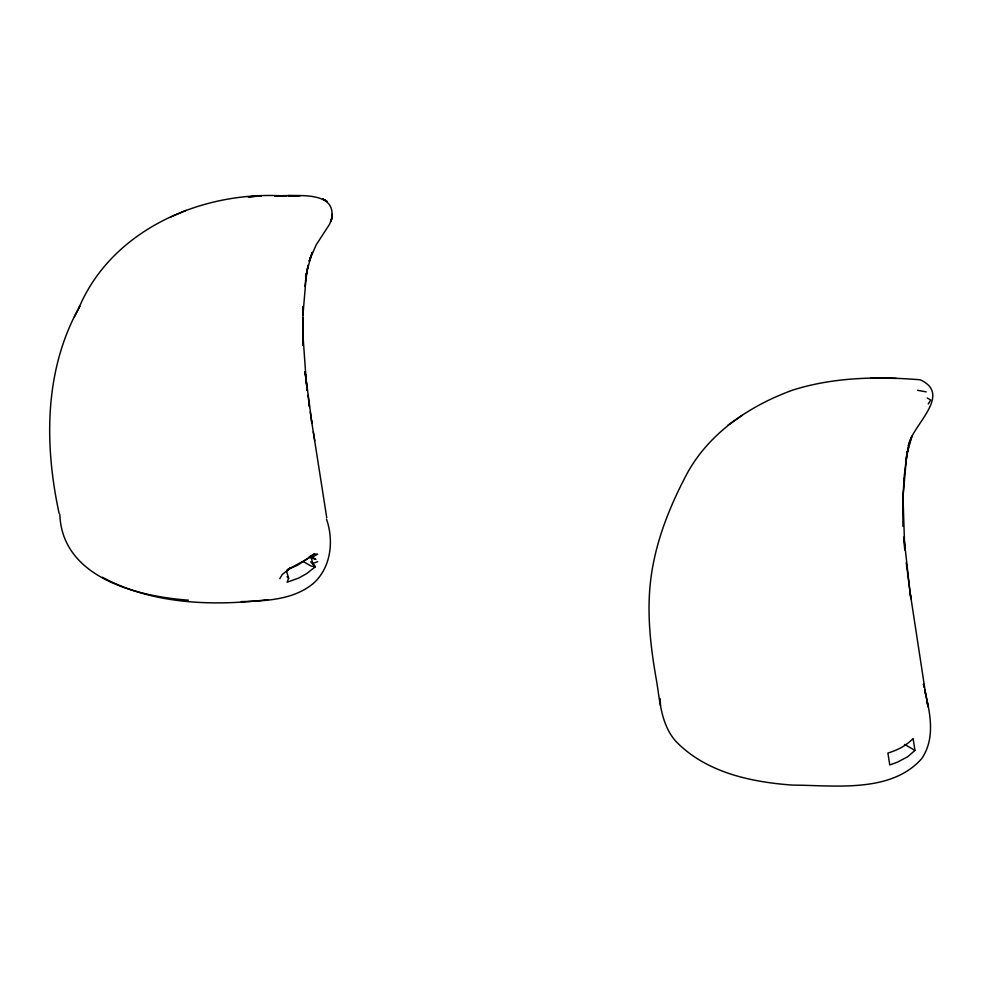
<?xml version="1.0" encoding="UTF-8"?>
<svg xmlns="http://www.w3.org/2000/svg" width="982" height="982" viewBox="0 0 982 982"><rect width="100%" height="100%" fill="white"/><g stroke="black" fill="none" stroke-linecap="round" stroke-linejoin="round"><path stroke-width="1.47" d="M302.837 323.446L302.812 333.205L302.837 317.579L303.082 345.664L302.898 329.375M902.9 526.278L902.986 496.867L906.619 455.979M302.837 321.126L303.192 306.139L302.935 315.197L306.421 273.622L304.96 286.511M902.974 497.481L904.091 478.565M904.005 478.259L907.123 451.462M305.598 280.95L308.09 265.079L305.893 276.875L307.12 270.222M905.993 461.245L908.473 446.97L907.037 453.463L912.02 436.069M306.863 271.511L312.116 252.362L311.012 256.093M911.517 437.211L908.301 446.258C910.891 426.127 953.412 394.899 920.159 379.776C877.417 376.327 833.681 377.088 792.486 390.173C750.015 405.676 710.06 432.289 687.646 472.514C669.061 507.228 654.233 544.74 650.231 584.18C647.126 614.781 650.489 645.567 655.657 675.763C659.929 697.981 659.916 723.096 675.653 741.103C705.8 772.49 750.837 782.114 792.658 785.109C834.013 785.256 890.674 793.579 921.558 758.804C935.871 738.255 929.991 712.269 924.663 689.732M310.594 257.223L309.367 260.635L316.118 244.948L329.645 224.129L331.953 218.25L330.75 221.748C340.349 188.679 293.483 196.609 274.8 195.774L286.425 195.688L274.8 195.774M279.821 578.631L282.202 574.495L290.463 567.915L286.56 571.217L288.634 578.275L287.112 582.216L298.737 578.054L306.507 573.697L315.345 566.774L312.804 563.521L311.11 557.273M74.436 316.769L79.775 306.347C44.165 369.514 44.19 444.343 59.129 513.439M78.634 308.557C111.076 230.586 199.641 191.871 280.361 195.737M928.236 403.958L930.715 400.042L927.278 397.992M914.979 750.408L907.577 756.815L897.609 762.093L889.766 764.929L887.9 753.047C897.266 750.248 906.312 745.694 913.088 738.513L914.979 750.408L904.569 744.393M742.183 415.325L727.981 425.12M170.537 217.083L186.224 210.344M312.804 563.521L317.689 561.643M267.779 599.683C212.505 606.336 152.284 604.323 102.41 577.207M241.314 601.622C265.877 600.959 293.188 599.941 313.123 583.627C331.106 567.768 334.027 540.959 326.527 519.171M870.985 378.033L896.247 378.365M300.185 195.884L287.812 195.602L298.123 195.835L294.195 195.713M188.397 600.174C137.124 596.43 61.976 577.772 59.841 514.408M309.207 557.162L315.897 559.482L312.804 557.42M917.593 390.296L926.21 391.879M303.242 561.557L311.159 566.049L315.345 566.774L310.68 561.876M287.039 576.68L288.634 578.275M926.542 701.479L928.334 707.15L924.688 689.99M923.461 684.184L924.062 686.958M923.473 684.27L924.074 687.13M326.748 517.698L311.515 420.677M313.307 431.871L314.743 440.697M903.956 537.301L909.921 591.262L925.854 695.293M310.251 411.998L311.908 423.217L305.12 371.859L306.347 383.005L302.972 335.476M909.921 591.262L910.903 598.762L906.251 562.661M308.029 395.304L309.416 406.548L309.06 403.528M305.979 379.457L307.268 390.64L305.12 371.859M903.919 537.24L904.766 550.03L902.986 496.867M660.076 698.521L660.542 705.751M332.26 214.383L332.1 217.722L332.26 214.383M310.558 257.444L309.293 261.384L310.582 257.419M314.387 554.032L297.632 565.178L287.223 569.769L306.433 559.47L314.387 554.032L317.628 554.143L311.883 557.567L309.465 556.696L314.387 554.032M254.927 196.339L248.225 196.94L261.396 195.823L254.927 196.339M324.944 200.095L322.783 198.929L327.006 201.47L324.944 200.095"/></g></svg>
